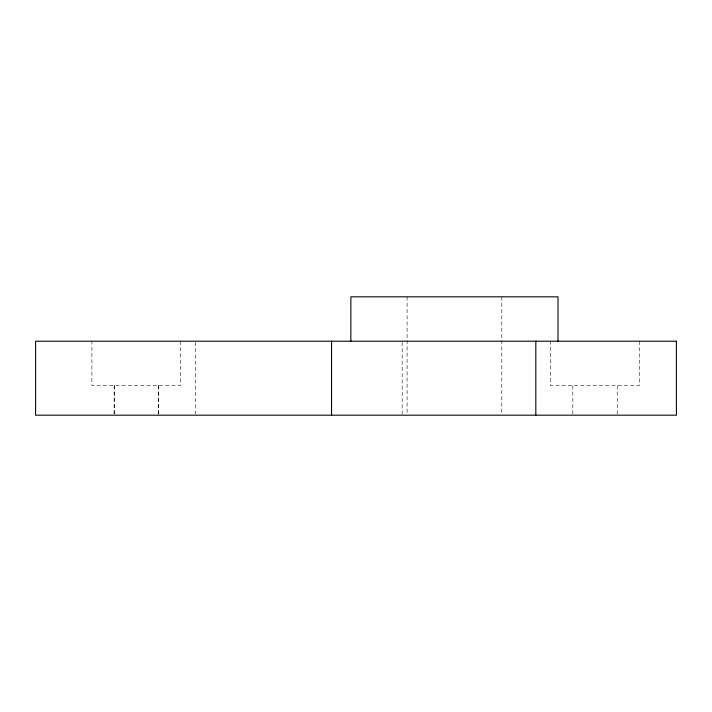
<?xml version="1.0" encoding="UTF-8"?>
<svg xmlns="http://www.w3.org/2000/svg" width="712" height="712" viewBox="0 0 712 712"><rect width="100%" height="100%" fill="white"/><g stroke="black" fill="none" stroke-linecap="round" stroke-linejoin="round"><path stroke-width="0.53" stroke-dasharray="3.56 2.67" d="M639.412 341.199L639.412 385.593L550.625 385.593L550.625 341.199M617.215 385.593L617.215 414.09M572.822 385.593L572.822 414.09M501.8 296.815L501.8 414.081M407.095 296.815L407.095 414.081M402.164 342.303L402.164 414.081M195.497 342.303L195.497 414.081M180.697 341.199L180.697 385.593L91.919 385.593L91.919 341.199M158.509 385.593L158.509 414.09M158.322 385.593L158.322 414.09M114.294 385.593L114.294 414.09M114.116 385.593L114.116 414.09"/><path stroke-width="1.07" d="M558.021 341.199L558.021 296.815L350.865 296.815L350.865 341.199M535.824 341.199L535.824 415.185M331.543 341.199L331.543 415.185M676.4 341.199L35.6 341.199L35.6 415.185L676.4 415.185L676.4 341.199"/></g></svg>
